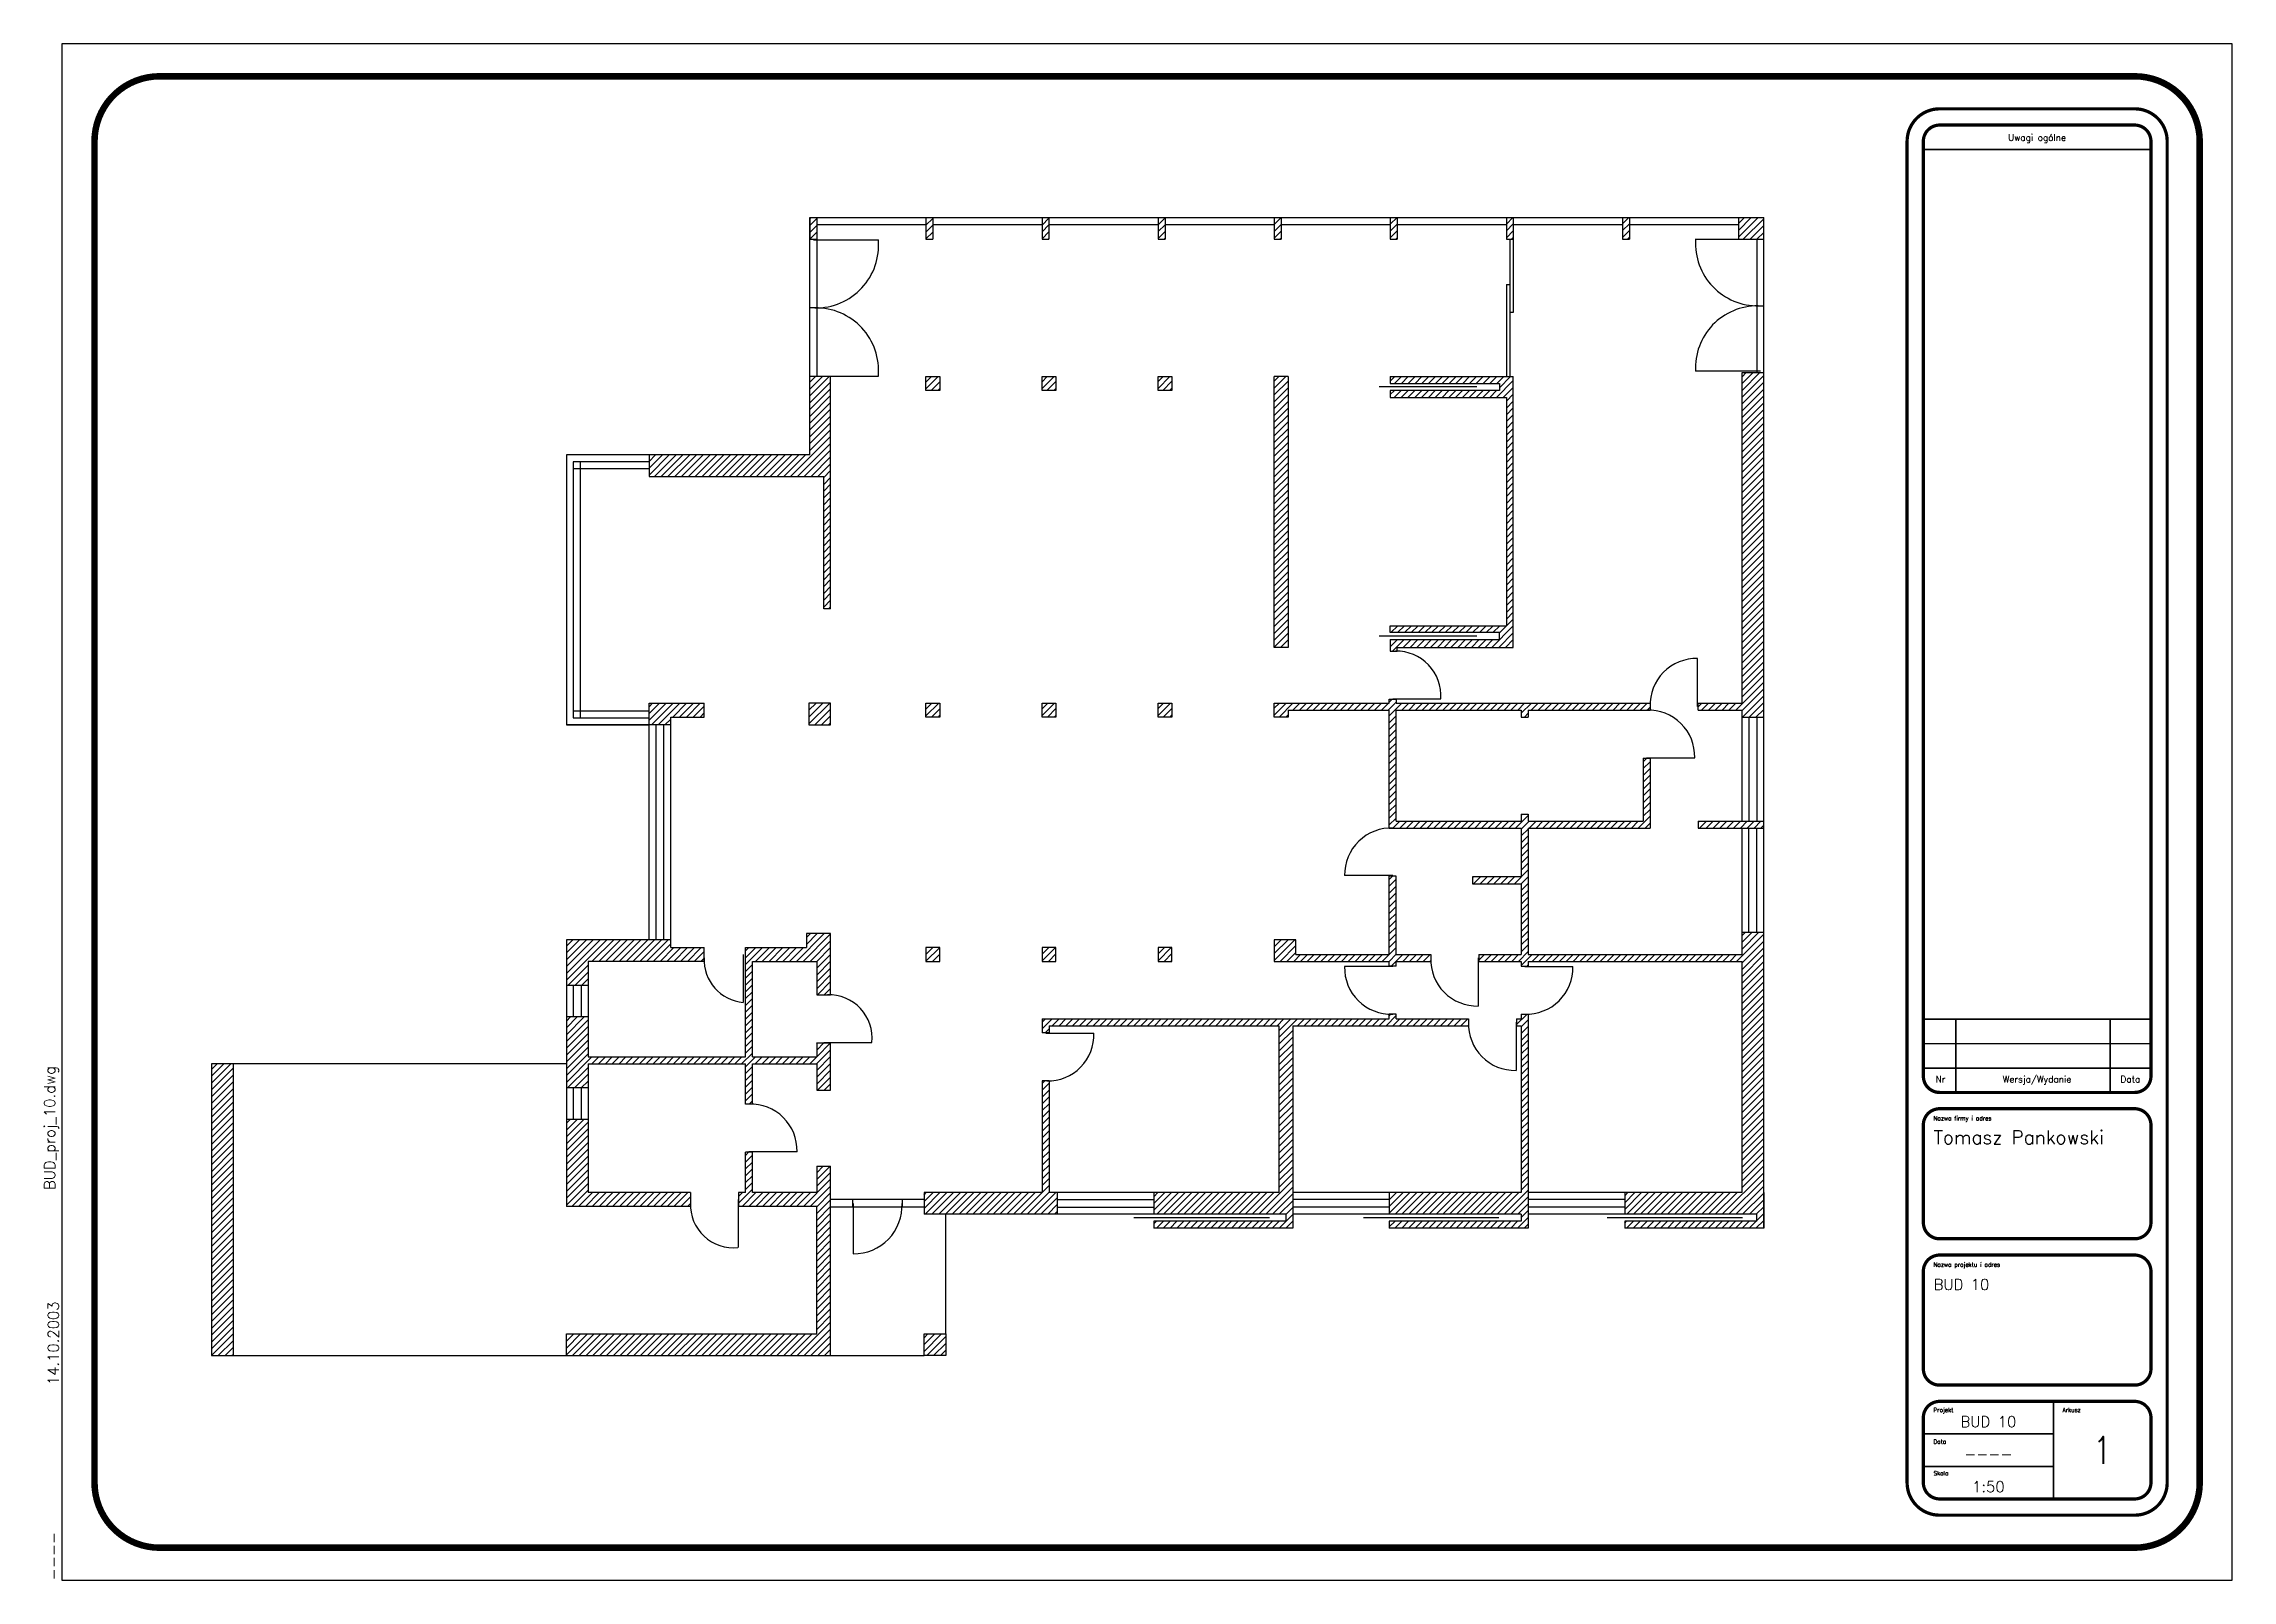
# Paper-space layout 'ISO A1' of a CAD drawing. Header units: millimetres. Extents: x -7 to 801, y 0 to 567.
# The model-space entities are those that its viewports show. They can reach past a viewport. Long polylines and large blocks are cut down to what shows.
import ezdxf
from ezdxf.enums import TextEntityAlignment as Align

# ---------------------------------------------------------------- set-up
doc = ezdxf.new("R2010")
doc.units = ezdxf.units.MM
doc.layers.add('Title Block', color=7, linetype='Continuous')
doc.styles.add('Roman', font='romans.shx')

# ---------------------------------------------------------------- blocks, each defined once
blk = doc.blocks.new('Tabelka rysunkowa')
at = {"layer": 'Title Block'}
for p, q in [((0, 567), (0, 0)), ((801, 567), (0, 567)), ((801, 0), (801, 567)), ((0, 0), (801, 0))]:
    blk.add_line(p, q, dxfattribs=at)
for points, const_width in [([(789, 531, 0.414214), (765, 555), (36, 555, 0.414214), (12, 531), (12, 36, 0.414214), (36, 12), (765, 12, 0.414214), (789, 36)], 2.4), ([(765, 543), (693, 543, 0.414214), (681, 531), (681, 36, 0.414214), (693, 24), (765, 24, 0.414214), (777, 36), (777, 531, 0.414214)], 1.2), ([(771, 531, 0.414214), (765, 537), (693, 537, 0.414214), (687, 531), (687, 186, 0.414214), (693, 180), (765, 180, 0.414214), (771, 186)], 1.2), ([(693, 126), (765, 126, 0.414214), (771, 132), (771, 168, 0.414214), (765, 174), (693, 174, 0.414214), (687, 168), (687, 132, 0.414214)], 1.2), ([(693, 72), (765, 72, 0.414214), (771, 78), (771, 114, 0.414214), (765, 120), (693, 120, 0.414214), (687, 114), (687, 78, 0.414214)], 1.2), ([(693, 30), (765, 30, 0.414214), (771, 36), (771, 60, 0.414214), (765, 66), (693, 66, 0.414214), (687, 60), (687, 36, 0.414214)], 1.2)]:
    blk.add_lwpolyline(points, format="xyb", close=True, dxfattribs=dict(at, const_width=const_width))
at = {"layer": 'Title Block', "const_width": 0.6}
for points in [[(687, 528), (771, 528)], [(687, 207), (771, 207)], [(699, 180), (699, 207)], [(756, 180), (756, 207)], [(687, 198), (771, 198)], [(687, 189), (771, 189)], [(735, 30), (735, 66)], [(687, 54), (735, 54)], [(687, 42), (735, 42)]]:
    blk.add_lwpolyline(points, dxfattribs=at)
at = {"layer": 'Title Block', "style": 'Roman'}
for s, p in [('Uwagi ogólne', (728.96, 532.39)), ('Nr', (693.33, 184.88)), ('Wersja/Wydanie', (728.96, 184.88)), ('Data', (763.41, 184.88))]:
    blk.add_text(s, height=2.4, dxfattribs=at).set_placement(p, align=Align.MIDDLE_CENTER)
for s, p in [('Nazwa firmy i adres', (690.73, 169.71)), ('Nazwa projektu i adres', (690.73, 115.71)), ('Projekt', (690.73, 62.03)), ('Arkusz', (738.36, 62.03)), ('Data', (690.73, 50.37)), ('Skala', (690.73, 38.72))]:
    blk.add_text(s, height=1.56, dxfattribs=at).set_placement(p)
at = {"layer": 'Title Block', "color": 0, "style": 'Roman', "flags": 8}
for tag, p in [('PROJECTNAME', (690.8, 105.93)), ('PROJECTADDRESS1', (690.8, 99.45)), ('PROJECTADDRESS2', (690.8, 92.97)), ('PROJECTADDRESS3', (690.8, 86.5))]:
    blk.add_attdef(tag, text='', height=4, dxfattribs=at).set_placement(p, align=Align.BOTTOM_LEFT)
for tag, p in [('PROJECTNAME', (711, 58.5)), ('DATE', (711, 46.5))]:
    blk.add_attdef(tag, text='', height=4, dxfattribs=at).set_placement(p, align=Align.MIDDLE_CENTER)
at = {"layer": 'Title Block', "color": 0, "style": 'Roman', "width": 0.75, "flags": 8}
blk.add_attdef('SHEETNO', text='', height=10, dxfattribs=at).set_placement((753, 48), align=Align.MIDDLE_CENTER)
at = {"layer": 'Title Block', "color": 0, "style": 'Roman'}
blk.add_attdef('SCALE', text='', height=4, dxfattribs=at).set_placement((711, 34.5), align=Align.MIDDLE_CENTER)

msp = doc.modelspace()

# ---------------------------------------------------------------- hatches: boundary and pattern name
h = msp.add_hatch()
h.set_pattern_fill('ANSI31', color=256, scale=28)
h.paths.add_polyline_path([(11045, 20600), (11173, 20600), (11173, 21000), (11045, 21000)])
h.paths.add_polyline_path([(13315, 21000), (13187, 21000), (13187, 20600), (13315, 20600)])
h.paths.add_polyline_path([(15457, 21000), (15329, 21000), (15329, 20600), (15457, 20600)])
h.paths.add_polyline_path([(13443, 17809), (13443, 18065), (13187, 18065), (13187, 17809)])
h.paths.add_polyline_path([(15585, 17809), (15585, 18065), (15329, 18065), (15329, 17809)])
h.paths.add_polyline_path([(11299, 16221), (11299, 13777), (11427, 13777), (11427, 18065), (11045, 18065), (11045, 16621), (8077, 16621), (8077, 16221)])
h = msp.add_hatch()
h.set_pattern_fill('ANSI31', color=256, scale=28)
h.paths.add_polyline_path([(17599, 21000), (17471, 21000), (17471, 20600), (17599, 20600)])
h.paths.add_polyline_path([(17727, 18065), (17471, 18065), (17471, 17809), (17727, 17809)])
h.paths.add_polyline_path([(19741, 21000), (19613, 21000), (19613, 20600), (19741, 20600)])
h.paths.add_polyline_path([(21883, 21000), (21755, 21000), (21755, 20600), (21883, 20600)])
h.paths.add_polyline_path([(24025, 21000), (23897, 21000), (23897, 20600), (24025, 20600)])
h.paths.add_polyline_path([(26167, 21000), (26039, 21000), (26039, 20600), (26167, 20600)])
h.paths.add_polyline_path([(28646, 21000), (28181, 21000), (28181, 20600), (28646, 20600)])
h.paths.add_polyline_path([(28646, 18141), (28246, 18141), (28246, 12039), (27437, 12039), (27437, 11911), (28246, 11911), (28246, 11783), (28646, 11783)])
h.paths.add_polyline_path([(24025, 18065), (21755, 18065), (21755, 17937), (23769, 17937), (23769, 17809), (21755, 17809), (21755, 17681), (23897, 17681), (23897, 13469), (21755, 13469), (21755, 13341), (23769, 13341), (23769, 13213), (21755, 13213), (21755, 12998), (21883, 12998), (21883, 13069), (24025, 13069)])
h.paths.add_polyline_path([(19869, 18065), (19613, 18065), (19613, 13069), (19869, 13069)])
h.paths.add_polyline_path([(26549, 12039), (21864, 12039), (21864, 12110), (21736, 12110), (21736, 12039), (19613, 12039), (19613, 11783), (19869, 11783), (19869, 11911), (21736, 11911), (21736, 9735, -0.022819), (21815, 9735), (24173, 9735), (24173, 8835), (23273, 8835), (23273, 8707), (24173, 8707), (24173, 7403), (23389, 7403), (23389, 7275), (24173, 7275), (24173, 7189), (24301, 7189), (24301, 7275), (28246, 7275), (28246, 3009), (26081, 3009), (26081, 2609), (28518, 2609), (28518, 2481), (26081, 2481), (26081, 2353), (28646, 2353), (28646, 3009), (28646, 7815), (28246, 7815), (28246, 7403), (24301, 7403), (24301, 9735), (26549, 9735), (26549, 11023), (26421, 11023), (26421, 9863), (24301, 9863), (24301, 9991), (24173, 9991), (24173, 9863), (21864, 9863), (21864, 11911), (24173, 11911), (24173, 11783), (24301, 11783), (24301, 11911), (26488, 11911, -0.017985), (26549, 11911), (26549, 11975, -0.018692)])
h.paths.add_polyline_path([(21864, 8847), (21736, 8847), (21736, 7403), (20013, 7403), (20013, 7675), (19613, 7675), (19613, 7275), (21736, 7275), (21736, 7189), (21864, 7189), (21864, 7275), (22501, 7275, -0.018692), (22501, 7339), (22501, 7403), (21864, 7403)], flags=17)
h.paths.add_polyline_path([(19956, 6087), (23199, 6087, -0.018692), (23199, 6151), (23199, 6215), (21864, 6215), (21864, 6301), (21800, 6301, -0.018692), (21736, 6301), (21736, 6215), (15333, 6215), (15333, 5959), (15461, 5959), (15461, 6087), (19700, 6087), (19700, 3009), (17391, 3009), (17391, 2609), (19828, 2609), (19828, 2481), (17391, 2481), (17391, 2353), (19956, 2353)])
h = msp.add_hatch()
h.set_pattern_fill('ANSI31', color=256, scale=28)
h.paths.add_polyline_path([(21736, 3009), (21736, 2609), (24173, 2609), (24173, 2481), (21736, 2481), (21736, 2353), (24301, 2353), (24301, 6301, -0.018692), (24237, 6301), (24173, 6301), (24173, 6215), (24087, 6215), (24087, 6087), (24173, 6087), (24173, 3009)])
h.paths.add_polyline_path([(27437, 9863), (27437, 9735), (28646, 9735), (28646, 9863)])
h.paths.add_polyline_path([(8077, 12039), (8077, 11639), (8477, 11639), (8477, 11783), (9093, 11783), (9093, 12039)])
h.paths.add_polyline_path([(11027, 11639), (11427, 11639), (11427, 12039), (11027, 12039)])
h.paths.add_polyline_path([(13187, 12039), (13187, 11783), (13443, 11783), (13443, 12039)])
h.paths.add_polyline_path([(15329, 12039), (15329, 11783), (15585, 11783), (15585, 12039)])
h.paths.add_polyline_path([(17727, 12039), (17471, 12039), (17471, 11783), (17727, 11783)])
h.paths.add_polyline_path([(17727, 7531), (17471, 7531), (17471, 7275), (17727, 7275)])
h.paths.add_polyline_path([(15329, 7275), (15585, 7275), (15585, 7531), (15329, 7531)])
h.paths.add_polyline_path([(13443, 7531), (13187, 7531), (13187, 7275), (13443, 7275)])
h.paths.add_polyline_path([(9856, 7531), (9856, 5513), (6951, 5513), (6951, 6250), (6551, 6250), (6551, 4940), (6951, 4940), (6951, 5385), (9856, 5385), (9856, 4641), (9920, 4641, -0.018692), (9984, 4641), (9984, 5385), (11171, 5385), (11171, 4897), (11427, 4897), (11427, 5769), (11171, 5769), (11171, 5513), (9984, 5513), (9984, 7275), (11171, 7275), (11171, 6657), (11367, 6657, -0.018915), (11427, 6657), (11427, 7787), (10982, 7787), (10982, 7531)])
h.paths.add_polyline_path([(6551, 7675), (6551, 6830), (6951, 6830), (6951, 7275), (9093, 7275, -0.019985), (9093, 7339), (9093, 7531), (8477, 7531), (8477, 7675)], flags=17)
h.paths.add_polyline_path([(15611, 2609), (15611, 3009), (15461, 3009), (15461, 5071, -0.012804), (15418, 5071), (15333, 5071), (15333, 3009), (13152, 3009), (13152, 2609)])
h.paths.add_polyline_path([(11171, 2753), (11171, 400), (6551, 400), (6551, 0), (11427, 0), (11427, 3497), (11171, 3497), (11171, 3009), (9984, 3009), (9984, 3753), (9856, 3753), (9856, 3009), (9728, 3009), (9728, 2753)])
h.paths.add_polyline_path([(6951, 3009), (6951, 4360), (6551, 4360), (6551, 2753), (8840, 2753, -0.01954), (8840, 2815), (8840, 3009)])
h.paths.add_polyline_path([(13552, 0), (13552, 400), (13152, 400), (13152, 0)])
h.paths.add_polyline_path([(0, 0), (400, 0), (400, 5385), (0, 5385)])

# ---------------------------------------------------------------- linework, layer by layer
for p, q in [((11045, 16621), (11045, 21000)), ((11045, 21000), (28646, 21000)), ((11045, 21000), (11045, 20600)), ((11045, 20600), (11173, 20600)), ((11173, 21000), (11173, 20600)), ((11173, 20872), (13187, 20872)), ((11173, 20600), (11173, 18065)), ((13187, 21000), (13187, 20600)), ((13187, 20600), (13315, 20600)), ((13315, 21000), (13315, 20600)), ((13315, 20872), (15329, 20872)), ((15329, 21000), (15329, 20600)), ((15329, 20600), (15457, 20600)), ((15457, 21000), (15457, 20600)), ((15457, 20872), (17471, 20872)), ((17471, 21000), (17471, 20600)), ((17471, 20600), (17599, 20600)), ((17599, 21000), (17599, 20600)), ((17599, 20872), (19613, 20872)), ((19613, 21000), (19613, 20600)), ((19613, 20600), (19741, 20600)), ((19741, 21000), (19741, 20600)), ((19741, 20872), (21755, 20872)), ((21755, 21000), (21755, 20600)), ((21755, 20600), (21883, 20600)), ((21883, 21000), (21883, 20600)), ((21883, 20872), (23897, 20872)), ((23897, 21000), (23897, 20600)), ((23897, 20600), (24025, 20600)), ((23961, 20600), (23961, 18065)), ((24025, 21000), (24025, 20600)), ((24025, 20872), (26039, 20872)), ((24025, 20600), (24025, 19245)), ((26039, 21000), (26039, 20600)), ((26039, 20600), (26167, 20600)), ((26167, 21000), (26167, 20600)), ((26167, 20872), (28181, 20872)), ((28181, 21000), (28181, 20600)), ((28181, 20600), (28646, 20600)), ((28518, 20600), (28518, 18141)), ((28646, 2353), (28646, 21000)), ((11109, 20590), (12309, 20590)), ((28583, 20592), (27383, 20592)), ((23897, 19767), (23897, 18065)), ((23897, 19767), (23961, 19767)), ((11173, 19332), (11045, 19332)), ((24025, 19245), (23961, 19245)), ((28518, 19370), (28646, 19370)), ((11427, 18065), (11045, 18065)), ((11109, 18075), (12309, 18075)), ((11427, 13777), (11427, 18065)), ((19613, 13069), (19613, 18065)), ((19869, 18065), (19613, 18065)), ((19869, 18065), (19869, 13069)), ((23352, 17873), (21552, 17873)), ((21755, 18065), (21755, 17937)), ((21755, 18065), (24025, 18065)), ((21755, 17937), (23769, 17937)), ((23769, 17809), (21755, 17809)), ((21755, 17809), (21755, 17681)), ((23769, 17937), (23769, 17809)), ((24025, 13069), (24025, 18065)), ((28589, 18165), (27389, 18165)), ((28246, 18141), (28646, 18141)), ((28246, 12039), (28246, 18141)), ((21755, 17681), (23897, 17681)), ((23897, 17681), (23897, 13469)), ((11045, 16621), (6551, 16621)), ((6551, 16621), (6551, 11639)), ((8077, 16621), (8077, 16221)), ((8077, 16493), (6679, 16493)), ((6679, 16493), (6679, 11767)), ((8077, 16365), (6679, 16365)), ((6807, 16493), (6807, 11767)), ((8077, 16221), (11299, 16221)), ((11299, 13777), (11299, 16221)), ((11427, 13777), (11299, 13777)), ((21755, 13341), (21755, 13469)), ((21755, 13469), (23897, 13469)), ((23769, 13341), (21755, 13341)), ((23769, 13213), (23769, 13341)), ((19613, 13069), (19613, 13069)), ((19869, 13069), (19613, 13069)), ((23352, 13277), (21552, 13277)), ((21755, 13213), (23769, 13213)), ((21755, 13213), (21755, 12998)), ((21755, 13069), (21755, 13069)), ((21755, 12998), (21883, 12998)), ((21883, 13069), (24025, 13069)), ((21883, 12998), (21883, 13069)), ((27427, 11975), (27427, 12863)), ((21800, 12121), (22688, 12121)), ((6679, 11895), (8077, 11895)), ((6679, 11767), (8077, 11767)), ((8077, 11639), (8077, 12039)), ((8077, 12039), (9093, 12039)), ((8477, 7531), (8477, 11783)), ((8477, 11783), (9093, 11783)), ((9093, 11783), (9093, 12039)), ((19613, 12039), (21736, 12039)), ((19869, 11911), (21736, 11911)), ((21736, 12039), (21736, 12110)), ((21736, 12110), (21864, 12110)), ((21736, 9735), (21736, 11911)), ((21864, 12110), (21864, 12039)), ((21864, 12039), (26549, 12039)), ((21864, 11911), (24173, 11911)), ((21864, 9863), (21864, 11911)), ((24173, 11911), (24173, 11783)), ((24173, 11783), (24301, 11783)), ((24301, 11911), (24301, 11783)), ((24301, 11911), (26549, 11911)), ((26549, 12039), (26549, 11911)), ((27437, 11911), (27437, 12039)), ((27437, 12039), (28246, 12039)), ((27437, 11911), (28246, 11911)), ((28246, 9863), (28246, 11911)), ((28246, 11783), (28646, 11783)), ((28374, 11783), (28374, 9863)), ((28518, 11783), (28518, 9863)), ((8477, 11639), (6551, 11639)), ((6551, 11639), (8077, 11639)), ((8077, 7675), (8077, 11639)), ((8205, 7675), (8205, 11639)), ((8349, 7675), (8349, 11639)), ((26421, 11023), (26421, 9863)), ((26421, 11023), (26549, 11023)), ((26485, 11033), (27373, 11033)), ((26549, 11023), (26549, 9735)), ((21736, 9735), (24173, 9735)), ((21864, 9863), (24173, 9863)), ((24173, 9991), (24301, 9991)), ((24173, 9991), (24173, 9863)), ((24173, 9735), (24173, 8835)), ((24301, 9991), (24301, 9863)), ((24301, 9863), (26421, 9863)), ((24301, 9735), (24301, 7403)), ((24301, 9735), (26549, 9735)), ((27437, 9863), (28646, 9863)), ((27437, 9863), (27437, 9735)), ((27437, 9735), (28646, 9735)), ((28246, 7403), (28246, 9735)), ((28374, 7815), (28374, 9735)), ((28518, 7815), (28518, 9735)), ((21800, 8857), (20912, 8857)), ((21736, 7403), (21736, 8847)), ((21864, 8847), (21736, 8847)), ((21864, 7403), (21864, 8847)), ((24173, 8835), (23273, 8835)), ((23273, 8835), (23273, 8707)), ((23273, 8707), (24173, 8707)), ((24173, 8707), (24173, 7403)), ((11427, 7787), (10982, 7787)), ((10982, 7787), (10982, 7531)), ((11427, 6657), (11427, 7787)), ((28246, 7815), (28646, 7815)), ((8477, 7531), (9093, 7531)), ((9093, 7275), (9093, 7531)), ((9816, 7403), (9816, 6515)), ((9856, 5513), (9856, 7531)), ((9856, 7531), (10982, 7531)), ((9984, 5513), (9984, 7275)), ((9984, 7275), (11171, 7275)), ((11171, 7275), (11171, 6657)), ((19613, 7275), (21736, 7275)), ((20013, 7403), (21736, 7403)), ((21736, 7189), (21736, 7275)), ((21864, 7403), (22501, 7403)), ((21864, 7275), (22501, 7275)), ((21864, 7189), (21864, 7275)), ((22501, 7403), (22501, 7275)), ((23379, 7339), (23379, 6451)), ((23389, 7403), (23389, 7275)), ((23389, 7403), (24173, 7403)), ((23389, 7275), (24173, 7275)), ((24173, 7275), (24173, 7189)), ((24301, 7403), (28246, 7403)), ((24301, 7275), (24301, 7189)), ((24301, 7275), (28246, 7275)), ((28246, 3009), (28246, 7275)), ((21800, 7179), (20912, 7179)), ((21864, 7189), (21736, 7189)), ((24173, 7189), (24301, 7189)), ((24237, 7179), (25125, 7179)), ((6951, 6830), (6551, 6830)), ((6679, 6830), (6679, 6250)), ((6823, 6830), (6823, 6250)), ((11171, 6657), (11427, 6657)), ((6951, 6250), (6551, 6250)), ((15333, 6215), (21736, 6215)), ((15333, 6215), (15333, 5959)), ((15461, 6087), (15461, 5959)), ((15461, 6087), (19700, 6087)), ((19700, 6087), (19700, 3009)), ((19956, 6087), (19956, 2353)), ((19956, 6087), (23199, 6087)), ((21736, 6215), (21736, 6301)), ((21864, 6301), (21736, 6301)), ((21864, 6215), (21864, 6301)), ((21864, 6215), (23199, 6215)), ((23199, 6215), (23199, 6087)), ((24076, 6151), (24076, 5263)), ((24087, 6215), (24087, 6087)), ((24087, 6215), (24173, 6215)), ((24087, 6087), (24173, 6087)), ((24173, 6301), (24301, 6301)), ((24173, 6301), (24173, 6215)), ((24173, 6087), (24173, 3009)), ((24301, 6301), (24301, 2353)), ((11171, 5769), (11427, 5769)), ((11171, 5769), (11171, 5513)), ((11299, 5780), (12187, 5780)), ((11427, 4897), (11427, 5769)), ((15461, 5959), (15333, 5959)), ((15397, 5949), (16285, 5949)), ((6551, 5385), (0, 5385)), ((0, 5385), (0, 0)), ((400, 5385), (400, 0)), ((6951, 5513), (9856, 5513)), ((6951, 5385), (9856, 5385)), ((9856, 4641), (9856, 5385)), ((9984, 5513), (11171, 5513)), ((9984, 5385), (11171, 5385)), ((9984, 4641), (9984, 5385)), ((11171, 5385), (11171, 4897)), ((6951, 4940), (6551, 4940)), ((6679, 4940), (6679, 4360)), ((6823, 4940), (6823, 4360)), ((11171, 4897), (11427, 4897)), ((15461, 5071), (15333, 5071)), ((15333, 5071), (15333, 3009)), ((15461, 5071), (15461, 3009)), ((9984, 4641), (9856, 4641)), ((6951, 4360), (6551, 4360)), ((9856, 3009), (9856, 3753)), ((9984, 3753), (9856, 3753)), ((9920, 3764), (10808, 3764)), ((9984, 3009), (9984, 3753)), ((11171, 3497), (11427, 3497)), ((11171, 3497), (11171, 3009)), ((11427, 0), (11427, 3497)), ((8840, 3009), (6951, 3009)), ((8840, 3009), (8840, 2753)), ((9718, 2881), (9718, 1993)), ((9856, 3009), (9728, 3009)), ((9728, 3009), (9728, 2753)), ((11171, 3009), (9984, 3009)), ((11171, 3009), (9984, 3009)), ((13152, 2881), (11427, 2881)), ((11834, 2881), (11834, 2737)), ((12745, 2881), (12745, 2737)), ((13152, 3009), (13152, 2609)), ((15333, 3009), (13152, 3009)), ((19700, 3009), (15461, 3009)), ((15611, 3009), (15611, 2609)), ((15611, 2881), (17391, 2881)), ((17391, 3009), (17391, 2609)), ((24173, 3009), (19956, 3009)), ((21736, 2881), (19956, 2881)), ((21736, 3009), (21736, 2609)), ((28246, 3009), (24301, 3009)), ((26081, 2881), (24301, 2881)), ((26081, 3009), (26081, 2609)), ((28646, 3009), (28646, 2353)), ((8840, 2753), (6551, 2753)), ((11171, 2753), (9728, 2753)), ((11171, 400), (11171, 2753)), ((13152, 2737), (11427, 2737)), ((11844, 2809), (11844, 1879)), ((19828, 2609), (13152, 2609)), ((13552, 400), (13552, 2609)), ((15611, 2737), (17391, 2737)), ((19525, 2545), (17025, 2545)), ((19828, 2481), (17391, 2481)), ((17391, 2481), (17391, 2353)), ((19828, 2609), (19828, 2481)), ((21736, 2737), (19956, 2737)), ((24173, 2609), (19956, 2609)), ((23759, 2545), (21259, 2545)), ((24173, 2481), (21736, 2481)), ((21736, 2481), (21736, 2353)), ((24173, 2609), (24173, 2481)), ((26081, 2737), (24301, 2737)), ((28518, 2609), (24301, 2609)), ((28255, 2545), (25755, 2545)), ((28518, 2481), (26081, 2481)), ((26081, 2481), (26081, 2353)), ((28518, 2481), (28518, 2609)), ((19956, 2353), (17391, 2353)), ((24301, 2353), (21736, 2353)), ((28646, 2353), (26081, 2353)), ((0, 0), (11427, 0)), ((6551, 0), (6551, 400)), ((6551, 400), (11171, 400)), ((11427, 0), (13152, 0))]:
    msp.add_line(p, q)
for points in [[(13187, 18065), (13443, 18065), (13443, 17809), (13187, 17809)], [(15329, 18065), (15585, 18065), (15585, 17809), (15329, 17809)], [(17471, 18065), (17727, 18065), (17727, 17809), (17471, 17809)], [(11427, 12039), (11027, 12039), (11027, 11639), (11427, 11639)], [(13187, 12039), (13443, 12039), (13443, 11783), (13187, 11783)], [(15329, 12039), (15585, 12039), (15585, 11783), (15329, 11783)], [(17471, 12039), (17727, 12039), (17727, 11783), (17471, 11783)], [(13187, 7275), (13443, 7275), (13443, 7531), (13187, 7531)], [(15329, 7275), (15585, 7275), (15585, 7531), (15329, 7531)], [(17471, 7275), (17727, 7275), (17727, 7531), (17471, 7531)], [(13152, 400), (13552, 400), (13552, 0), (13152, 0)]]:
    msp.add_lwpolyline(points, close=True)
for points in [[(19869, 11911), (19869, 11783), (19613, 11783), (19613, 12039), (19869, 12039)], [(8477, 7675), (6551, 7675), (6551, 2753)], [(20013, 7403), (20013, 7675), (19613, 7675), (19613, 7275)], [(9093, 7275), (6951, 7275), (6951, 5513)], [(6951, 5385), (6951, 3009)]]:
    msp.add_lwpolyline(points)
for centre, radius, start, end in [((11155, 20490), 1158, 269.1189, 364.9116), ((28539, 20522), 1152, 176.4969, 271.0306), ((11155, 18175), 1158, 355.0884, 90.8811), ((28530, 18228), 1142, 89.405, 183.1621), ((21867, 12176), 823, 356.2004, 91.1032), ((27405, 12007), 856, 88.5381, 182.1417), ((26518, 11056), 855, 358.4441, 92.0607), ((21775, 8872), 864, 87.3856, 180.998), ((9887, 7307), 795, 177.7102, 264.8624), ((23357, 7307), 856, 177.8583, 271.4635), ((21768, 7157), 856, 178.5353, 272.1417), ((24269, 7157), 856, 267.8583, 1.4759), ((11397, 5863), 794, 353.9607, 92.1673), ((24055, 6119), 856, 177.8583, 271.4332), ((15439, 5917), 846, 268.5329, 2.1474), ((9952, 3785), 856, 358.5474, 92.1417), ((9635, 2784), 795, 177.7612, 275.973), ((11852, 2773), 894, 269.5245, 2.3078)]:
    msp.add_arc(centre, radius, start, end)

psp = doc.layouts.new('ISO A1')

# ---------------------------------------------------------------- block references
at = {"layer": 'Title Block'}
ref = psp.add_blockref('Tabelka rysunkowa', (0, 0), dxfattribs=at)
ref.add_attrib('PROJECTNAME', 'BUD 10', dxfattribs={"color": 0, "height": 4, "style": 'Roman'}).set_placement((690.8, 105.93), align=Align.BOTTOM_LEFT)
ref.add_attrib('PROJECTNAME', 'BUD 10', dxfattribs={"color": 0, "height": 4, "style": 'Roman'}).set_placement((711, 58.5), align=Align.MIDDLE_CENTER)
ref.add_attrib('DATA', '----', dxfattribs={"color": 0, "height": 4, "style": 'Roman'}).set_placement((711, 46.5), align=Align.MIDDLE_CENTER)
ref.add_attrib('SKALA', '1:50', dxfattribs={"color": 0, "height": 4, "style": 'Roman'}).set_placement((711, 34.5), align=Align.MIDDLE_CENTER)
ref.add_attrib('SHEETNO', '1', dxfattribs={"color": 0, "height": 10, "style": 'Roman', "width": 0.75}).set_placement((753, 48), align=Align.MIDDLE_CENTER)

# ---------------------------------------------------------------- texts
at = {"layer": 'Title Block', "color": 0, "char_height": 4, "attachment_point": 7, "rotation": 90, "style": 'Roman'}
for s, insert, width in [('BUD_proj_10.dwg', (-1.2, 144), 186.8672), ('14.10.2003', (-1.2, 72), 54.1433), ('----', (-1.2, 0), 63.5285)]:
    psp.add_mtext(s, dxfattribs=dict(at, insert=insert, width=width))
at = {"layer": 'Title Block', "insert": (690.8, 165.96), "char_height": 5, "attachment_point": 1, "style": 'Roman'}
psp.add_mtext_dynamic_manual_height_columns('Tomasz Pankowski', width=75.7847, gutter_width=50, heights=[0], dxfattribs=at)

# ---------------------------------------------------------------- viewports
at = {"layer": '0'}
psp.add_viewport(center=(400.5, 283.5), size=(801, 567), view_center_point=(17267.74, 10031.03), view_height=28350, dxfattribs=at)

doc.saveas('drawing.dxf')
